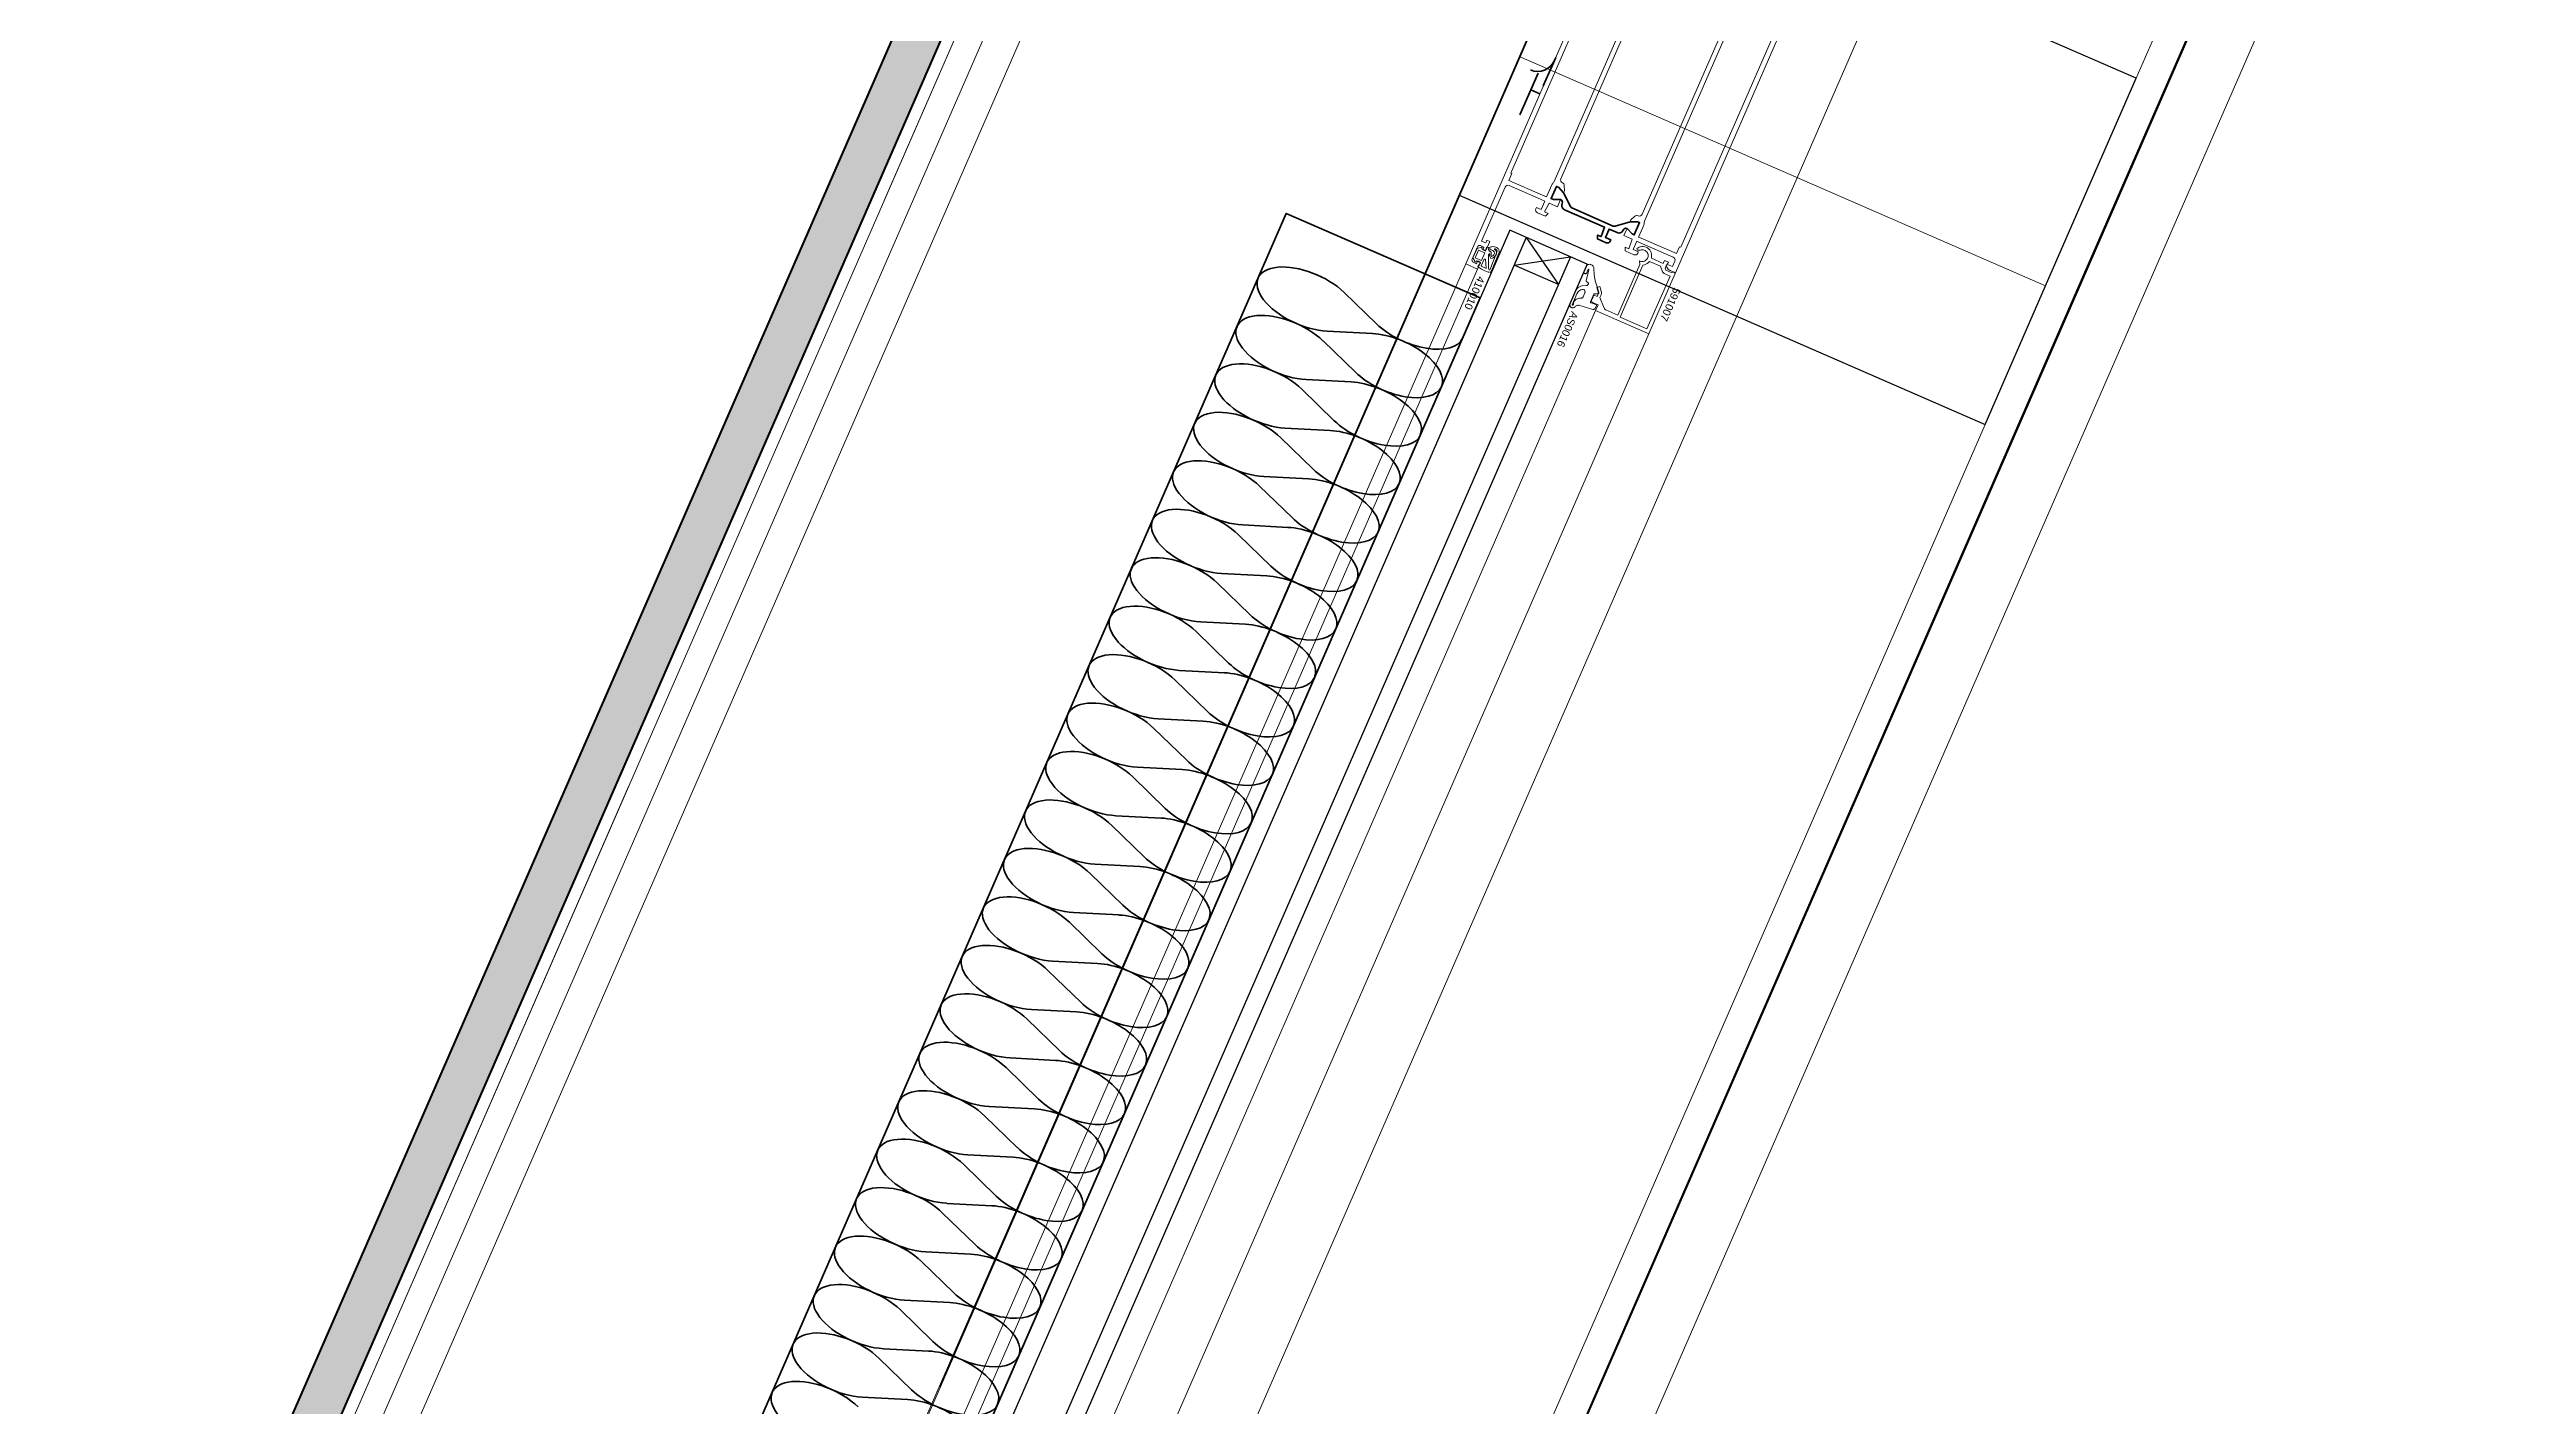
# Model space of a CAD drawing. Header units: millimetres. Extents: x -50172 to 90294, y -80883 to 956680.
# Drawn here: x 2866 to 3685, y -20283 to -19834 of the extents above; entities that cross this region are included whole.
import ezdxf
from ezdxf.enums import TextEntityAlignment as Align

# ---------------------------------------------------------------- set-up
doc = ezdxf.new("R2010")
doc.units = ezdxf.units.MM
doc.header["$MEASUREMENT"] = 0
doc.linetypes.add('Dot & Dashed', pattern=[670.277762, 352.777767, -176.388884, 0, -141.111112])
doc.linetypes.add('Double Dashed', pattern=[1093.611073, 529.166651, -211.666656, 141.111112, -211.666656])
for name, color, linetype, lineweight in [('0_Pen_No__2', 8, 'Continuous', 15), ('0_Pen_No__5', 7, 'Continuous', 25), ('0_Pen_No__6', 7, 'Continuous', 35), ('0_Pen_No__7', 7, 'Continuous', 35), ('0_Pen_No__9', 7, 'Continuous', 13), ('New_A-20-M_Floor_Slab_Pen_No__89', 8, 'Continuous', 20), ('New_A-20-M_Roof_Pen_No__93', 8, 'Continuous', 13), ('New_A-25-M_Curtain_Wall_Pen_No__90', 8, 'Continuous', 20), ('New_A-25-M_Wall_Ext_Pen_No__87', 8, 'Continuous', 20), ('New_ArchiCAD Windows_Pen_No__1', 7, 'Continuous', 13), ('New_ArchiCAD Windows_Pen_No__3', 7, 'Continuous', 18), ('New_ArchiCAD Zone Stamps_Pen_No__9', 7, 'Continuous', 13)]:
    doc.layers.add(name, color=color, linetype=linetype, lineweight=lineweight)
for name, color, linetype, lineweight, true_color in [('0_Pen_No__40', 7, 'Continuous', 35, 0x2a2a2a), ('0_Pen_No__54', 7, 'Continuous', 35, 0x444444), ('New_A-15-MG_Structural_Grid_Phase_2_Pen_No__222', 7, 'Continuous', 13, 0x65af33), ('New_A-25-M_Curtain_Wall_Pen_No__69', 7, 'Continuous', 20, 0x606060), ('New_A-25-M_Wall_Int_Pen_No__107', 7, 'Continuous', 15, 0xa6a6a6), ('New_A-25-M_Wall_Int_Pen_No__27', 7, 'Continuous', 50, 0x2a2a2a), ('New_A-35-M_FFE-Zone_Pen_No__74', 7, 'Continuous', 20, 0x606060), ('New_ArchiCAD Windows_Pen_No__23', 7, 'Continuous', 30, 0x2a2a2a)]:
    doc.layers.add(name, color=color, linetype=linetype, lineweight=lineweight, true_color=true_color)
for name, color, linetype in [('New_A-15-MG_Structural_Grid_Phase_2', 7, 'Continuous'), ('New_A-20-M_Floor_Slab', 7, 'Continuous'), ('New_A-20-M_Roof', 7, 'Continuous'), ('New_A-25-M_Curtain_Wall', 7, 'Continuous'), ('New_A-25-M_Wall_Ext', 7, 'Continuous'), ('New_A-25-M_Wall_Int', 7, 'Continuous'), ('New_A-35-M_FFE-Zone', 7, 'Continuous'), ('New_ArchiCAD Windows', 7, 'Continuous')]:
    doc.layers.add(name, color=color, linetype=linetype)
doc.styles.add('GENERATED_STYLE_2', font='')
doc.styles.add('GENERATED_STYLE_3', font='')
doc.styles.add('GENERATED_STYLE_4', font='')
doc.styles.get('GENERATED_STYLE_2').set_extended_font_data('Arial', bold=True)
doc.styles.get('GENERATED_STYLE_3').set_extended_font_data('Arial')
doc.styles.get('GENERATED_STYLE_4').set_extended_font_data('Swis721 BT')

# ---------------------------------------------------------------- blocks, each defined once
blk = doc.blocks.new('Wall_2_1', base_point=(10092.6, -4631.3))
at = {"layer": 'New_A-25-M_Wall_Ext_Pen_No__87', "linetype": 'Continuous', "flags": 128}
for points in [[(10000.93, -4591.33), (2142.47, -22613.27)], [(2234.14, -22653.24), (10092.6, -4631.3)]]:
    blk.add_lwpolyline(points, dxfattribs=at)
blk = doc.blocks.new('Wall_4_1', base_point=(9982.59, -4632.6))
at = {"layer": 'New_A-25-M_Wall_Ext_Pen_No__87', "linetype": 'Continuous', "flags": 128}
for points in [[(4714.53, -16301.13), (1990.94, -22547.19)], [(2142.18, -22613.14), (4865.77, -16367.08)]]:
    blk.add_lwpolyline(points, dxfattribs=at)
blk = doc.blocks.new('Single Office_INB 2106_30_1', base_point=(1139.46, -18543.79))
at = {"layer": 'New_A-35-M_FFE-Zone_Pen_No__74', "linetype": 'Continuous'}
blk.add_line((2868.09, -20513.87), (3769.4, -18446.88), dxfattribs=at)
at = {"layer": 'New_ArchiCAD Zone Stamps_Pen_No__9'}
for tag, height, style, p in [('ROOM_NAME', 250, 'GENERATED_STYLE_2', (536.19, -17362.91)), ('zoneNameLine2', 250, 'GENERATED_STYLE_2', (347.76, -17795.04)), ('ROOM_NUMBER', 200, 'GENERATED_STYLE_3', (159.33, -18215.74)), ('measuredAreaCode', 200, 'GENERATED_STYLE_3', (2.3, -18575.85)), ('DUMMY_649', 200, 'GENERATED_STYLE_3', (309.7, -18709.9)), ('DUMMY_650', 200, 'GENERATED_STYLE_3', (659.22, -18862.3)), ('DUMMY_651', 133.33, 'GENERATED_STYLE_3', (938.51, -18968.85))]:
    blk.add_attdef(tag, text='', height=height, rotation=336.44041, dxfattribs=dict(at, style=style)).set_placement(p, align=Align.TOP_LEFT)
blk = doc.blocks.new('Slab_4_1', base_point=(-34879.65, -33019.01))
at = {"layer": 'New_A-20-M_Floor_Slab_Pen_No__89', "linetype": 'Continuous', "flags": 128}
blk.add_lwpolyline([(10933.09, -26822.78), (1863.41, -22867.95), (9871.66, -4502.51), (4224.74, -2040.17), (4132.95, -2000.14), (2145.42, -6558.18), (-3141.98, -4252.62), (-10743.58, -11326.43), (-11126.43, -10915.01), (-34879.65, -33019.01)], dxfattribs=at)
blk = doc.blocks.new('Slab_14_1', base_point=(10933.09, -26822.78))
at = {"layer": 'New_A-20-M_Floor_Slab_Pen_No__89', "linetype": 'Continuous', "flags": 128}
blk.add_lwpolyline([(10933.09, -26822.78), (1863.41, -22867.95), (9871.66, -4502.51), (18941.33, -8457.33)], close=True, dxfattribs=at)
blk = doc.blocks.new('Triple Window 19_2')
at = {"layer": 'New_ArchiCAD Windows_Pen_No__1', "linetype": 'Continuous'}
for p, q in [((-1175, -0.5), (-1175, 0)), ((1175, -0.5), (1175, 0)), ((-1175, -190), (-1175, -0.5)), ((1175, -190), (1175, -0.5))]:
    blk.add_line(p, q, dxfattribs=at)
at = {"layer": 'New_ArchiCAD Windows_Pen_No__23', "linetype": 'Continuous'}
for p, q in [((-1175, 0), (-1125, 0)), ((-1125, 0), (-1125, -190)), ((1100, -190), (1100, 0)), ((1100, 0), (1175, 0)), ((-1125, -190), (-1175, -190)), ((1175, -190), (1100, -190))]:
    blk.add_line(p, q, dxfattribs=at)
at = {"layer": 'New_ArchiCAD Windows_Pen_No__3', "linetype": 'Continuous'}
for p, q in [((-1175, 165), (1175, 165)), ((-1125, 0), (-268, 0)), ((-268, -190), (-1125, -190)), ((1100, -190), (812.5, -190)), ((-1175, -200), (1175, -200))]:
    blk.add_line(p, q, dxfattribs=at)
blk = doc.blocks.new('Wall_239_1', base_point=(10165.92, -4712.54))
at = {"layer": 'New_ArchiCAD Windows', "color": 251, "linetype": 'Continuous', "lineweight": 20, "true_color": 0x606060, "xscale": -1, "zscale": 1000, "rotation": 66.44041158399281}
for p in [(3822.45, -18759.75), (2883.15, -20913.87)]:
    blk.add_blockref('Triple Window 19_2', p, dxfattribs=at)
blk = doc.blocks.new('Wall_311_1', base_point=(3190.61, -19726.68))
at = {"layer": 'New_A-25-M_Wall_Int_Pen_No__107', "linetype": 'Continuous'}
blk.add_hatch(color=256, dxfattribs=at).paths.add_polyline_path([(3190.61, -19726.68), (2850.67, -20506.28), (2864.42, -20512.27), (3198.36, -19746.43)])
at = {"layer": 'New_A-25-M_Wall_Int_Pen_No__27', "linetype": 'Continuous', "flags": 128}
for points in [[(3190.61, -19726.68), (2850.67, -20506.28)], [(2864.42, -20512.27), (3198.36, -19746.43)]]:
    blk.add_lwpolyline(points, dxfattribs=at)
blk = doc.blocks.new('Morph_2_1')
at = {"layer": 'New_A-20-M_Roof_Pen_No__93', "linetype": 'Continuous', "flags": 128}
blk.add_lwpolyline([(2064.53, -22792.01), (10012.82, -4564.06)], dxfattribs=at)
blk = doc.blocks.new('Beam_8_1', base_point=(10000.93, -4591.33))
at = {"layer": 'New_A-25-M_Curtain_Wall_Pen_No__69', "linetype": 'Dot & Dashed'}
blk.add_line((10000.93, -4591.33), (2142.47, -22613.27), dxfattribs=at)
at = {"layer": 'New_A-25-M_Curtain_Wall_Pen_No__90', "linetype": 'Continuous'}
for p, q in [((10000.93, -4591.33), (2142.47, -22613.27)), ((10203.2, -4679.52), (2344.74, -22701.46))]:
    blk.add_line(p, q, dxfattribs=at)
blk = doc.blocks.new('Standard grid marker_43')
at = {"layer": 'New_A-15-MG_Structural_Grid_Phase_2_Pen_No__222', "linetype": 'Double Dashed'}
blk.add_line((948.58, 0), (36650.52, 0), dxfattribs=at)
at = {"layer": 'New_A-15-MG_Structural_Grid_Phase_2_Pen_No__222', "style": 'GENERATED_STYLE_4'}
for tag, p in [('AC_MarkerText_1_0', (-500, -588.26)), ('AC_MarkerText_1_1', (38099.1, -588.26))]:
    blk.add_attdef(tag, text='', height=350, rotation=90, dxfattribs=at).set_placement(p, align=Align.MIDDLE_CENTER)

msp = doc.modelspace()

# ---------------------------------------------------------------- linework, layer by layer
at = {"layer": '0_Pen_No__2', "linetype": 'Continuous', "flags": 128}
for points in [[(3399.76, -19800.99), (3366.51, -19877.26, 0.414214), (3367.02, -19878.57), (3367.07, -19878.6, -0.294108), (3367.67, -19879.5), (3367.7, -19881.27), (3367.42, -19881.91), (3365.81, -19880.12), (3365.07, -19879.8), (3363.31, -19883.83), (3364.05, -19884.15), (3366.46, -19884.11), (3365.42, -19886.5), (3362.67, -19885.3), (3361.15, -19888.23), (3362.35, -19888.76), (3361.47, -19889.68), (3358.77, -19888.5, -0.414214), (3358.25, -19887.19), (3358.45, -19886.73), (3360.01, -19887.41), (3361.21, -19884.66), (3359.79, -19884.04), (3349.38, -19879.5, 0.414214), (3348.07, -19880.02), (3340.27, -19897.89), (3341.65, -19898.49), (3342.05, -19897.58), (3342.96, -19897.98), (3341.56, -19901.18), (3340.65, -19900.78), (3341.05, -19899.87), (3339.95, -19899.39, 0.414214), (3338.89, -19899.8), (3337.14, -19903.83, 0.414214), (3337.55, -19904.89), (3338.65, -19905.37), (3339.05, -19904.45), (3339.97, -19904.85), (3338.97, -19907.14), (3335.02, -19905.42), (3398.98, -19758.76)], [(3426.71, -19812.74), (3393.46, -19889.01, -0.414214), (3392.14, -19889.53), (3392.09, -19889.5, 0.294108), (3391.02, -19889.68), (3389.7, -19890.86), (3389.42, -19891.51), (3391.84, -19891.47), (3392.57, -19891.79), (3390.81, -19895.82), (3390.08, -19895.5), (3388.46, -19893.71), (3387.42, -19896.09), (3390.17, -19897.29), (3389.06, -19900.4), (3387.86, -19899.88), (3387.78, -19901.15), (3390.67, -19902.41, 0.414214), (3391.98, -19901.9), (3392.18, -19901.44), (3390.44, -19900.68), (3391.64, -19897.93), (3392.54, -19898.32), (3403.74, -19903.2, -0.414214), (3404.26, -19904.52), (3403.46, -19906.35), (3401.81, -19905.63), (3401.41, -19906.02), (3401.62, -19906.55, 0.198912), (3402.68, -19907.65), (3404.42, -19908.41), (3448.38, -19807.58)], [(3394.15, -19891.67, -0.112281), (3394.23, -19891.24), (3428.87, -19811.8, -0.112281), (3429.13, -19811.44, 0.112281), (3429.67, -19810.71), (3431.41, -19806.72), (3443.97, -19812.2), (3442.97, -19814.49), (3443.43, -19814.69), (3406.25, -19899.94), (3405.8, -19899.74), (3404.8, -19902.03), (3393.11, -19896.93)], [(3393.11, -19896.93), (3392.24, -19896.55), (3393.98, -19892.57, 0.112281), (3394.15, -19891.67)]]:
    msp.add_lwpolyline(points, format="xyb", dxfattribs=at)
msp.add_lwpolyline([(3360.47, -19882.7), (3361.81, -19883.28), (3363.55, -19879.29, -0.112281), (3364.08, -19878.56, 0.112281), (3364.35, -19878.21), (3398.99, -19798.77, 0.112281), (3399.07, -19798.33, -0.112281), (3399.24, -19797.44), (3400.98, -19793.45), (3388.42, -19787.98), (3387.42, -19790.27), (3387.15, -19790.15), (3349.97, -19875.39), (3350.25, -19875.51), (3349.25, -19877.81)], format="xyb", close=True, dxfattribs=at)
for points in [[(3391.9, -19900.91), (3391.69, -19900.38), (3392.07, -19900.11), (3392.48, -19899.9), (3392.91, -19899.76), (3393.36, -19899.69), (3393.82, -19899.68), (3394.28, -19899.75), (3394.72, -19899.88), (3395.17, -19900.12), (3395.57, -19900.43), (3395.92, -19900.81), (3396.2, -19901.23), (3396.4, -19901.7), (3396.53, -19902.19), (3396.58, -19902.7), (3396.54, -19903.21), (3396.48, -19903.59), (3400.42, -19905.31), (3400.86, -19904.3), (3402.14, -19904.86), (3401.98, -19905.23), (3401.8, -19905.15), (3401.04, -19906.89), (3401.3, -19907.55), (3403.09, -19908.33), (3404, -19908.23), (3404.31, -19908.65), (3395.64, -19928.54), (3378.04, -19920.86), (3378.84, -19919.03), (3376.73, -19918.11), (3376.68, -19917.22), (3376.81, -19917.13), (3376.93, -19917.01), (3377.02, -19916.88), (3377.1, -19916.73), (3377.15, -19916.58), (3377.17, -19916.42), (3377.17, -19916.25), (3377.14, -19916.09), (3377.55, -19915.74), (3378.55, -19916.18), (3379.01, -19915.12), (3378.45, -19913.21), (3379.41, -19912.93), (3379.87, -19914.49), (3379.93, -19914.76), (3379.95, -19915.04), (3379.93, -19915.32), (3379.88, -19915.59), (3379.78, -19915.86), (3379.47, -19916.58), (3380.87, -19920.14), (3380.94, -19920.28), (3381.03, -19920.41), (3381.14, -19920.53), (3381.27, -19920.62), (3381.41, -19920.7), (3385.33, -19922.41)], [(3385.33, -19922.41), (3392.64, -19905.63), (3392.51, -19904.47), (3392.94, -19904.6), (3393.27, -19904.66), (3393.6, -19904.67), (3393.93, -19904.62), (3394.25, -19904.51), (3394.54, -19904.35), (3394.81, -19904.15), (3395.03, -19903.9), (3395.21, -19903.62), (3395.33, -19903.31), (3395.41, -19902.99), (3395.43, -19902.65), (3395.39, -19902.32), (3395.29, -19902), (3395.14, -19901.71), (3394.94, -19901.44), (3394.7, -19901.21), (3394.43, -19901.02), (3394.12, -19900.88), (3393.8, -19900.8), (3393.47, -19900.77), (3393.14, -19900.8), (3392.81, -19900.89), (3391.9, -19900.91)]]:
    msp.add_lwpolyline(points, dxfattribs=at)
msp.add_lwpolyline([(3386.13, -19923.08), (3395.02, -19926.96), (3402.65, -19909.45), (3400.74, -19908.62), (3400.6, -19908.54), (3400.48, -19908.45), (3400.37, -19908.34), (3400.28, -19908.21), (3400.21, -19908.07), (3399.48, -19906.21), (3395.9, -19904.65), (3395.54, -19905.03), (3395.13, -19905.34), (3394.67, -19905.58), (3394.17, -19905.74), (3393.65, -19905.82)], close=True, dxfattribs=at)
at = {"layer": '0_Pen_No__40', "linetype": 'Continuous'}
for p, q in [((9735.36, -5700.74), (2596.69, -22071.98)), ((3358.97, -19842.32), (3352.98, -19856.07)), ((3360.71, -19846.51), (3363.61, -19839.87)), ((3363.61, -19839.87), (3364.81, -19837.12)), ((3359.57, -19849.12), (3356.58, -19847.82))]:
    msp.add_line(p, q, dxfattribs=at)
msp.add_arc((3358.87, -19835.73), 6, 246.44041, 336.44041, dxfattribs=at)
at = {"layer": '0_Pen_No__5', "linetype": 'Continuous'}
for p, q in [((3349.58, -19894.31), (3068.55, -20538.79)), ((3355.08, -19896.71), (3074.05, -20541.19)), ((3375.24, -19905.51), (3349.58, -19894.31)), ((3355.08, -19896.71), (3365.75, -19912.27)), ((3369.74, -19903.11), (3088.72, -20547.59)), ((3375.24, -19905.51), (3094.22, -20549.98)), ((3351.08, -19905.88), (3369.74, -19903.11)), ((3365.75, -19912.27), (3351.08, -19905.88))]:
    msp.add_line(p, q, dxfattribs=at)
at = {"layer": '0_Pen_No__54', "linetype": 'Continuous'}
for p, q in [((3294.79, -19914.88), (3305.53, -19925.29)), ((3287.8, -19930.92), (3298.53, -19941.33)), ((3304.13, -19928.5), (3289.19, -19927.71)), ((3280.8, -19946.96), (3291.54, -19957.37)), ((3297.13, -19944.54), (3282.2, -19943.75)), ((3273.81, -19963), (3284.54, -19973.41)), ((3290.14, -19960.58), (3275.21, -19959.8)), ((3266.81, -19979.04), (3277.55, -19989.45)), ((3283.14, -19976.62), (3268.21, -19975.84)), ((3259.82, -19995.09), (3270.55, -20005.49)), ((3276.15, -19992.66), (3261.22, -19991.88)), ((3252.82, -20011.13), (3263.56, -20021.54)), ((3269.15, -20008.7), (3254.22, -20007.92)), ((3245.83, -20027.17), (3256.56, -20037.58)), ((3262.16, -20024.74), (3247.23, -20023.96)), ((3238.83, -20043.21), (3249.57, -20053.62)), ((3255.16, -20040.79), (3240.23, -20040)), ((3231.84, -20059.25), (3242.57, -20069.66)), ((3248.17, -20056.83), (3233.24, -20056.04)), ((3224.84, -20075.29), (3235.58, -20085.7)), ((3241.17, -20072.87), (3226.24, -20072.08)), ((3217.85, -20091.33), (3228.58, -20101.74)), ((3234.18, -20088.91), (3219.25, -20088.13)), ((3227.18, -20104.95), (3212.25, -20104.17)), ((3210.85, -20107.38), (3221.59, -20117.78)), ((3220.19, -20120.99), (3205.26, -20120.21)), ((3203.86, -20123.42), (3214.59, -20133.82)), ((3213.19, -20137.03), (3198.26, -20136.25)), ((3196.86, -20139.46), (3207.6, -20149.87)), ((3206.2, -20153.07), (3191.27, -20152.29)), ((3189.87, -20155.5), (3200.6, -20165.91)), ((3199.2, -20169.12), (3184.27, -20168.33)), ((3182.87, -20171.54), (3193.61, -20181.95)), ((3192.21, -20185.16), (3177.28, -20184.37)), ((3175.88, -20187.58), (3186.61, -20197.99)), ((3185.21, -20201.2), (3170.28, -20200.41)), ((3168.88, -20203.62), (3179.62, -20214.03)), ((3178.22, -20217.24), (3163.29, -20216.46)), ((3161.89, -20219.66), (3172.62, -20230.07)), ((3171.23, -20233.28), (3156.29, -20232.5)), ((3154.89, -20235.71), (3165.63, -20246.11)), ((3147.9, -20251.75), (3158.63, -20262.15)), ((3164.23, -20249.32), (3149.3, -20248.54)), ((3140.91, -20267.79), (3151.64, -20278.2)), ((3157.24, -20265.36), (3142.3, -20264.58)), ((3150.24, -20281.4), (3135.31, -20280.62))]:
    msp.add_line(p, q, dxfattribs=at)
at = {"layer": '0_Pen_No__54', "linetype": 'Continuous', "flags": 128}
msp.add_lwpolyline([(3026.22, -20635.88), (3339.82, -19916.7), (3275.65, -19888.72), (2962.05, -20607.9)], close=True, dxfattribs=at)
at = {"layer": '0_Pen_No__54', "linetype": 'Continuous'}
for centre, start_param, end_param in [((3282.37, -19917.1), 0.927295, 5.35589), ((3275.37, -19933.14), 0.927295, 5.35589), ((3310.95, -19939.11), 0, 2.214297), ((3317.95, -19923.07), 4.068888, 6.283185), ((3268.38, -19949.18), 0.927295, 5.35589), ((3303.96, -19955.15), 0, 2.214297), ((3310.95, -19939.11), 4.068888, 6.283185), ((3261.38, -19965.22), 0.927295, 5.35589), ((3296.96, -19971.19), 0, 2.214297), ((3303.96, -19955.15), 4.068888, 6.283185), ((3254.39, -19981.26), 0.927295, 5.35589), ((3296.96, -19971.19), 4.068888, 6.283185), ((3289.97, -19987.23), 0, 2.214297), ((3247.39, -19997.31), 0.927295, 5.35589), ((3289.97, -19987.23), 4.068888, 6.283185), ((3282.97, -20003.27), 0, 2.214297), ((3240.4, -20013.35), 0.927295, 5.35589), ((3282.97, -20003.27), 4.068888, 6.283185), ((3275.98, -20019.32), 0, 2.214297), ((3233.4, -20029.39), 0.927295, 5.35589), ((3275.98, -20019.32), 4.068888, 6.283185), ((3268.98, -20035.36), 0, 2.214297), ((3226.41, -20045.43), 0.927295, 5.35589), ((3268.98, -20035.36), 4.068888, 6.283185), ((3261.99, -20051.4), 0, 2.214297), ((3219.41, -20061.47), 0.927295, 5.35589), ((3261.99, -20051.4), 4.068888, 6.283185), ((3254.99, -20067.44), 0, 2.214297), ((3212.42, -20077.51), 0.927295, 5.35589), ((3254.99, -20067.44), 4.068888, 6.283185), ((3248, -20083.48), 0, 2.214297), ((3205.43, -20093.55), 0.927295, 5.35589), ((3248, -20083.48), 4.068888, 6.283185), ((3241.01, -20099.52), 0, 2.214297), ((3198.43, -20109.59), 0.927295, 5.35589), ((3241.01, -20099.52), 4.068888, 6.283185), ((3234.01, -20115.56), 0, 2.214297), ((3191.44, -20125.64), 0.927295, 5.35589), ((3234.01, -20115.56), 4.068888, 6.283185), ((3227.02, -20131.61), 0, 2.214297), ((3184.44, -20141.68), 0.927295, 5.35589), ((3220.02, -20147.65), 0, 2.214297), ((3227.02, -20131.61), 4.068888, 6.283185), ((3177.45, -20157.72), 0.927295, 5.35589), ((3213.03, -20163.69), 0, 2.214297), ((3220.02, -20147.65), 4.068888, 6.283185), ((3170.45, -20173.76), 0.927295, 5.35589), ((3206.03, -20179.73), 0, 2.214297), ((3213.03, -20163.69), 4.068888, 6.283185), ((3163.46, -20189.8), 0.927295, 5.35589), ((3199.04, -20195.77), 0, 2.214297), ((3206.03, -20179.73), 4.068888, 6.283185), ((3156.46, -20205.84), 0.927295, 5.35589), ((3192.04, -20211.81), 0, 2.214297), ((3199.04, -20195.77), 4.068888, 6.283185), ((3149.47, -20221.88), 0.927295, 5.35589), ((3185.05, -20227.85), 0, 2.214297), ((3192.04, -20211.81), 4.068888, 6.283185), ((3142.47, -20237.93), 0.927295, 5.35589), ((3178.05, -20243.89), 0, 2.214297), ((3185.05, -20227.85), 4.068888, 6.283185), ((3135.48, -20253.97), 0.927295, 5.35589), ((3171.06, -20259.94), 0, 2.214297), ((3178.05, -20243.89), 4.068888, 6.283185), ((3128.48, -20270.01), 0.927295, 5.35589), ((3164.06, -20275.98), 0, 2.214297), ((3171.06, -20259.94), 4.068888, 6.283185), ((3121.49, -20286.05), 0.927295, 5.35589), ((3157.07, -20292.02), 0, 2.214297), ((3164.06, -20275.98), 4.068888, 6.283185)]:
    msp.add_ellipse(centre, major_axis=(16.04, -6.99), ratio=0.5, start_param=start_param, end_param=end_param, dxfattribs=at)
at = {"layer": '0_Pen_No__6', "linetype": 'Continuous', "flags": 128}
msp.add_lwpolyline([(3366.98, -19885.43, 0.414214), (3366.46, -19884.11), (3364.05, -19884.15), (3363.31, -19883.83), (3365.07, -19879.8), (3365.81, -19880.12), (3367.43, -19881.89), (3369.68, -19886.46, 0.176327), (3370.18, -19886.93), (3383.87, -19892.9, 0.176327), (3384.55, -19892.94), (3389.43, -19891.49), (3391.84, -19891.47), (3392.57, -19891.79), (3390.81, -19895.82), (3390.08, -19895.5), (3388.46, -19893.71, 0.414214), (3387.15, -19894.22), (3387.11, -19894.31, -0.414214), (3385.13, -19895.09), (3382.47, -19893.93), (3381.27, -19896.68), (3383.02, -19897.44), (3382.82, -19897.9, -0.414214), (3381.5, -19898.42), (3378.61, -19897.16), (3378.69, -19895.88), (3379.89, -19896.4), (3381.01, -19893.29), (3367.72, -19887.5, -0.414214), (3366.94, -19885.52)], format="xyb", close=True, dxfattribs=at)
at = {"layer": '0_Pen_No__9', "linetype": 'Continuous'}
for p, q in [((3335.02, -19905.42), (3060.39, -20535.24)), ((3338.97, -19907.14), (3064.34, -20536.95)), ((3378.04, -19920.86), (3102.19, -20553.46)), ((3395.64, -19928.54), (3119.79, -20561.14))]:
    msp.add_line(p, q, dxfattribs=at)
at = {"layer": '0_Pen_No__9', "linetype": 'Continuous', "flags": 128}
for points in [[(3345.98, -19901.87), (3343.56, -19907.75), (3343.28, -19908.31), (3342.72, -19908.04), (3342.65, -19908.2), (3342.48, -19908.15), (3341.33, -19907.75), (3340.25, -19907.2), (3339.24, -19906.51), (3339.02, -19906.33), (3339.92, -19905.05), (3338.6, -19904.47), (3338.48, -19904.75), (3338.12, -19904.76), (3337.44, -19903.39), (3338.77, -19900.33), (3340.24, -19899.89), (3340.48, -19900.17), (3340.36, -19900.44), (3341.67, -19901.01), (3341.91, -19899.9), (3342.7, -19900.06), (3342.56, -19900.69), (3342.92, -19901.21), (3343.03, -19901.25), (3343.13, -19901.31), (3343.22, -19901.39), (3343.3, -19901.48), (3343.37, -19901.58), (3343.41, -19901.69), (3343.44, -19901.81), (3343.48, -19901.98), (3343.5, -19902.16), (3343.49, -19902.34), (3343.45, -19902.52), (3343.37, -19902.68), (3343.62, -19902.96), (3343.83, -19902.87), (3344.02, -19902.75), (3344.18, -19902.59), (3344.33, -19902.42), (3344.44, -19902.22), (3344.52, -19902.01), (3344.53, -19901.88), (3344.53, -19901.74), (3344.5, -19901.61), (3344.45, -19901.48), (3344.38, -19901.37), (3344.29, -19901.27), (3344.18, -19901.19), (3344, -19901.03), (3343.8, -19900.9), (3343.58, -19900.8), (3343.35, -19900.74), (3343.12, -19900.71), (3342.93, -19900.01), (3343.31, -19899.84), (3343.72, -19899.74), (3344.14, -19899.72), (3344.55, -19899.76), (3344.96, -19899.88), (3345.34, -19900.06), (3345.68, -19900.31), (3345.83, -19900.49), (3345.95, -19900.7), (3346.03, -19900.93), (3346.08, -19901.16), (3346.08, -19901.4), (3346.05, -19901.64)], [(3340.21, -19904.3), (3338.19, -19903.42), (3339.31, -19900.85), (3341.32, -19901.73)], [(3340.29, -19906.16), (3340.19, -19906.09), (3341.17, -19903.83), (3341.56, -19903.9), (3341.79, -19906.97), (3341.56, -19906.86)], [(3343.07, -19907.23), (3345.38, -19901.52), (3345.4, -19901.37), (3345.39, -19901.23), (3345.35, -19901.08), (3345.3, -19900.95), (3345.22, -19900.83), (3345.13, -19900.72), (3345.01, -19900.62), (3344.89, -19900.55), (3344.75, -19900.5), (3344.61, -19900.47), (3344.55, -19900.63), (3344.74, -19900.77), (3344.9, -19900.95), (3345.03, -19901.15), (3345.12, -19901.36), (3345.18, -19901.59), (3345.2, -19901.83), (3345.18, -19902.07), (3345.06, -19902.4), (3344.88, -19902.71), (3344.65, -19902.99), (3344.38, -19903.23), (3344.07, -19903.42), (3343.74, -19903.56), (3343.39, -19903.64), (3342.78, -19902.53), (3342.99, -19902.3), (3342.89, -19902), (3342.54, -19902.49), (3342.59, -19906.94), (3342.82, -19907.41), (3343, -19907.4)], [(3377.09, -19920.51), (3377.22, -19920.52), (3377.35, -19920.51), (3377.48, -19920.48), (3377.61, -19920.43), (3377.72, -19920.35), (3377.82, -19920.26), (3377.9, -19920.16), (3377.96, -19920.04), (3378.31, -19919.24), (3378.33, -19919.19), (3378.34, -19919.14), (3378.34, -19919.09), (3378.33, -19919.04), (3378.31, -19918.99), (3378.28, -19918.95), (3378.25, -19918.91), (3378.21, -19918.87), (3378.17, -19918.85), (3378.12, -19918.83), (3376.55, -19918.36), (3376.5, -19918.34), (3376.46, -19918.31), (3376.42, -19918.28), (3376.39, -19918.24), (3376.37, -19918.2), (3376.35, -19918.15), (3376.34, -19918.1), (3376.34, -19918.05), (3376.35, -19918), (3376.36, -19917.95), (3377.44, -19915.48), (3377.46, -19915.44), (3377.49, -19915.41), (3377.52, -19915.38), (3377.56, -19915.35), (3377.6, -19915.33), (3377.64, -19915.31), (3377.69, -19915.31), (3377.73, -19915.3), (3378.8, -19915.37), (3378.85, -19915.37), (3378.9, -19915.36), (3378.95, -19915.34), (3378.99, -19915.32), (3379.03, -19915.29), (3379.06, -19915.25), (3379.09, -19915.21), (3379.11, -19915.16), (3379.12, -19915.11), (3379.12, -19915.06), (3379.11, -19915.01), (3379.1, -19914.96), (3378.51, -19913.03), (3377.87, -19911.05), (3377.52, -19908.99), (3377.46, -19906.91), (3377.43, -19906.67), (3377.36, -19906.44), (3377.25, -19906.23), (3377.1, -19906.04), (3376.92, -19905.88), (3376.72, -19905.75), (3376.5, -19905.65), (3376.27, -19905.6), (3376.03, -19905.58), (3375.79, -19905.61), (3375.56, -19905.68), (3375.35, -19905.78), (3375.16, -19905.92), (3374.99, -19906.09), (3374.16, -19907.98), (3374.14, -19908.06), (3374.12, -19908.14), (3374.12, -19908.23), (3374.14, -19908.31), (3374.16, -19908.39), (3374.2, -19908.46), (3374.25, -19908.52), (3374.31, -19908.58), (3374.38, -19908.62), (3374.46, -19908.66), (3374.54, -19908.68), (3374.62, -19908.68), (3374.7, -19908.68), (3374.78, -19908.66), (3374.86, -19908.62), (3374.93, -19908.58), (3374.99, -19908.52), (3375.04, -19908.46), (3375.08, -19908.38), (3375.5, -19907.41), (3375.53, -19907.37), (3375.55, -19907.33), (3375.59, -19907.29), (3375.63, -19907.27), (3375.67, -19907.24), (3375.71, -19907.23), (3375.76, -19907.22), (3375.77, -19907.27), (3375.78, -19907.31), (3375.78, -19907.36), (3375.77, -19907.4), (3374.9, -19911.07), (3374.88, -19911.15), (3374.91, -19911.22), (3374.93, -19911.26), (3374.96, -19911.3), (3374.99, -19911.34), (3375.03, -19911.36), (3375.07, -19911.39), (3375.35, -19911.51), (3375.43, -19911.55), (3375.5, -19911.61), (3375.56, -19911.67), (3375.6, -19911.75), (3375.63, -19911.83), (3375.65, -19911.91), (3375.65, -19912), (3375.64, -19912.09), (3375.61, -19912.17), (3375.57, -19912.24), (3375.52, -19912.31), (3375.45, -19912.37), (3375.2, -19912.56), (3375.16, -19912.58), (3375.12, -19912.6), (3375.08, -19912.61), (3375.03, -19912.61), (3373.6, -19912.67), (3373.54, -19912.68), (3373.47, -19912.7), (3373.14, -19912.81), (3372.68, -19913.01), (3372.26, -19913.28), (3371.89, -19913.62), (3371.58, -19914.01), (3371.34, -19914.46), (3369.54, -19918.58), (3369.49, -19918.73), (3369.46, -19918.9), (3369.46, -19919.06), (3369.49, -19919.23), (3369.55, -19919.38), (3369.63, -19919.53), (3369.73, -19919.66), (3369.85, -19919.77), (3369.99, -19919.86), (3370.15, -19919.93), (3370.31, -19919.96), (3370.47, -19919.98), (3370.64, -19919.96), (3370.8, -19919.92), (3370.95, -19919.85), (3371.09, -19919.76), (3371.21, -19919.64), (3371.38, -19919.48), (3371.58, -19919.34), (3371.8, -19919.24), (3372.04, -19919.17), (3372.28, -19919.14), (3372.52, -19919.15), (3372.76, -19919.21)], [(3374.46, -19915.05), (3374.51, -19914.92), (3374.53, -19914.79), (3374.53, -19914.65), (3374.5, -19914.52), (3374.46, -19914.39), (3374.39, -19914.28), (3374.3, -19914.17), (3374.2, -19914.08), (3374.09, -19914.01), (3373.96, -19913.96), (3373.83, -19913.94), (3373.69, -19913.93), (3373.56, -19913.95), (3373.18, -19914.06), (3372.83, -19914.23), (3372.51, -19914.46), (3372.23, -19914.73), (3371.99, -19915.04), (3371.81, -19915.39), (3370.26, -19918.94), (3370.25, -19918.97), (3370.25, -19918.99), (3370.25, -19919.02), (3370.25, -19919.04), (3370.26, -19919.06), (3370.27, -19919.08), (3370.28, -19919.1), (3370.3, -19919.12), (3370.32, -19919.13), (3370.35, -19919.14), (3370.37, -19919.15), (3370.4, -19919.15), (3370.42, -19919.15), (3370.44, -19919.14), (3370.47, -19919.13), (3370.49, -19919.12), (3370.51, -19919.1), (3370.52, -19919.08), (3370.53, -19919.06), (3370.68, -19918.73), (3370.69, -19918.68), (3370.7, -19918.64), (3370.7, -19918.59), (3370.7, -19918.55), (3370.69, -19918.5), (3370.67, -19918.46), (3370.64, -19918.42), (3370.61, -19918.39), (3370.64, -19918.31), (3370.82, -19917.97), (3371.05, -19917.66), (3371.33, -19917.39), (3371.64, -19917.16), (3371.98, -19916.99), (3372.35, -19916.87), (3372.73, -19916.81), (3373.11, -19916.81), (3373.24, -19916.81), (3373.36, -19916.79), (3373.48, -19916.75), (3373.59, -19916.7), (3373.69, -19916.63), (3373.77, -19916.54), (3373.85, -19916.44), (3373.9, -19916.33)]]:
    msp.add_lwpolyline(points, close=True, dxfattribs=at)

# ---------------------------------------------------------------- block references
at = {"layer": 'New_A-15-MG_Structural_Grid_Phase_2', "color": 8, "linetype": 'Continuous', "lineweight": 15, "zscale": 1000, "rotation": 246.440411583993}
msp.add_blockref('Standard grid marker_43', (12179.47, 840.07), dxfattribs=at)
at = {"layer": 'New_A-20-M_Floor_Slab', "color": 8, "linetype": 'Continuous', "lineweight": 20}
for name, p in [('Slab_4_1', (-34879.65, -33019.01)), ('Slab_14_1', (10933.09, -26822.78))]:
    msp.add_blockref(name, p, dxfattribs=at)
at = {"layer": 'New_A-20-M_Roof', "linetype": 'Continuous', "lineweight": 0}
msp.add_blockref('Morph_2_1', (0, 0), dxfattribs=at)
at = {"layer": 'New_A-25-M_Curtain_Wall', "color": 8, "lineweight": 20}
msp.add_blockref('Beam_8_1', (10000.93, -4591.33), dxfattribs=at)
at = {"layer": 'New_A-25-M_Wall_Ext', "color": 250, "lineweight": 50, "true_color": 0x2a2a2a}
for name, p in [('Wall_4_1', (9982.59, -4632.6)), ('Wall_239_1', (10165.92, -4712.54)), ('Wall_2_1', (10092.6, -4631.3))]:
    msp.add_blockref(name, p, dxfattribs=at)
at = {"layer": 'New_A-25-M_Wall_Int', "color": 250, "lineweight": 50, "true_color": 0x2a2a2a}
msp.add_blockref('Wall_311_1', (3190.61, -19726.68), dxfattribs=at)
at = {"layer": 'New_A-35-M_FFE-Zone', "linetype": 'Continuous'}
msp.add_blockref('Single Office_INB 2106_30_1', (1139.46, -18543.79), dxfattribs=at)

# ---------------------------------------------------------------- texts
at = {"layer": '0_Pen_No__7', "linetype": 'Continuous', "char_height": 2.5, "attachment_point": 7, "rotation": 246.44041, "style": 'GENERATED_STYLE_3'}
for s, insert in [('\\A1;{\\fArial|b0|i0|c0|p34;410010}', (3339.13, -19909.24)), ('\\A1;{\\fArial|b0|i0|c0|p34;591007}', (3403.92, -19913.01)), ('\\A1;{\\fArial|b0|i0|c0|p34;AS0016}', (3370.05, -19920.89))]:
    msp.add_mtext(s, dxfattribs=dict(at, insert=insert))

doc.saveas('drawing.dxf')
